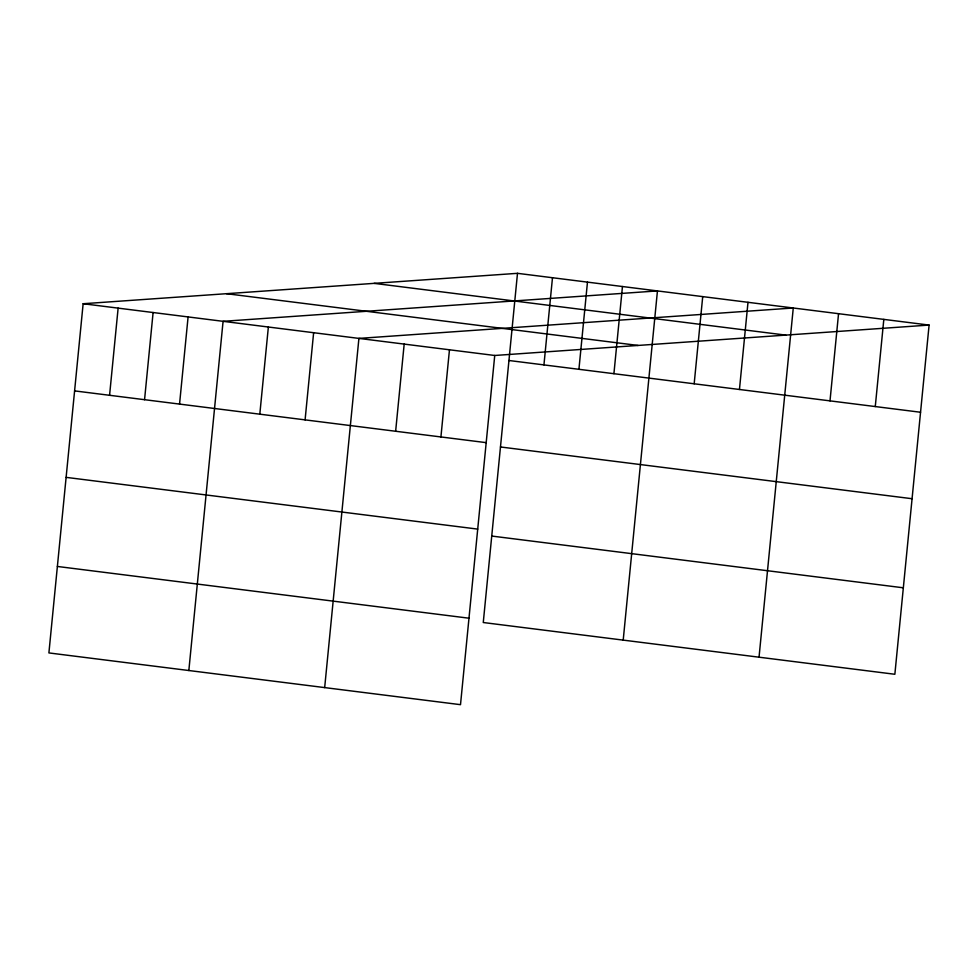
<?xml version="1.0" encoding="UTF-8"?>
<svg xmlns="http://www.w3.org/2000/svg" width="978" height="978" viewBox="0 0 978 978"><rect width="100%" height="100%" fill="white"/><g stroke="black" fill="none" stroke-linecap="round" stroke-linejoin="round"><path stroke-width="1.47" d="M517.496 273.327L83.142 303.73L48.9 652.925L460.504 704.673L494.734 355.479L929.1 325.075L894.858 674.27L483.266 622.521L517.496 273.327L929.1 325.075M109.573 395.295L118.13 308.119M144.561 399.696L153.106 312.52M179.549 404.097L188.094 316.921M188.84 670.517L223.082 321.322L657.448 290.918L623.206 640.113M259.806 414.183L268.363 327.019M305.087 419.88L313.632 332.703M324.672 687.595L358.914 338.4L793.268 307.997L759.038 657.192M395.638 431.261L404.183 344.085M440.919 436.958L449.464 349.782M543.939 364.904L552.484 277.728M578.927 369.293L587.472 282.129M613.915 373.694L622.46 286.53M694.172 383.792L702.717 296.615M739.454 389.476L747.999 302.312M830.004 400.87L838.549 313.694M875.273 406.555L883.819 319.39M374.158 283.363L785.762 335.112M226.48 293.693L638.084 345.442M83.142 303.73L494.734 355.479M508.951 360.503L920.555 412.251M74.597 390.894L486.188 442.643M500.479 446.97L912.071 498.719M66.113 477.362L477.716 529.11M491.738 536.054L903.342 587.802M57.384 566.458L468.975 618.206"/></g></svg>
